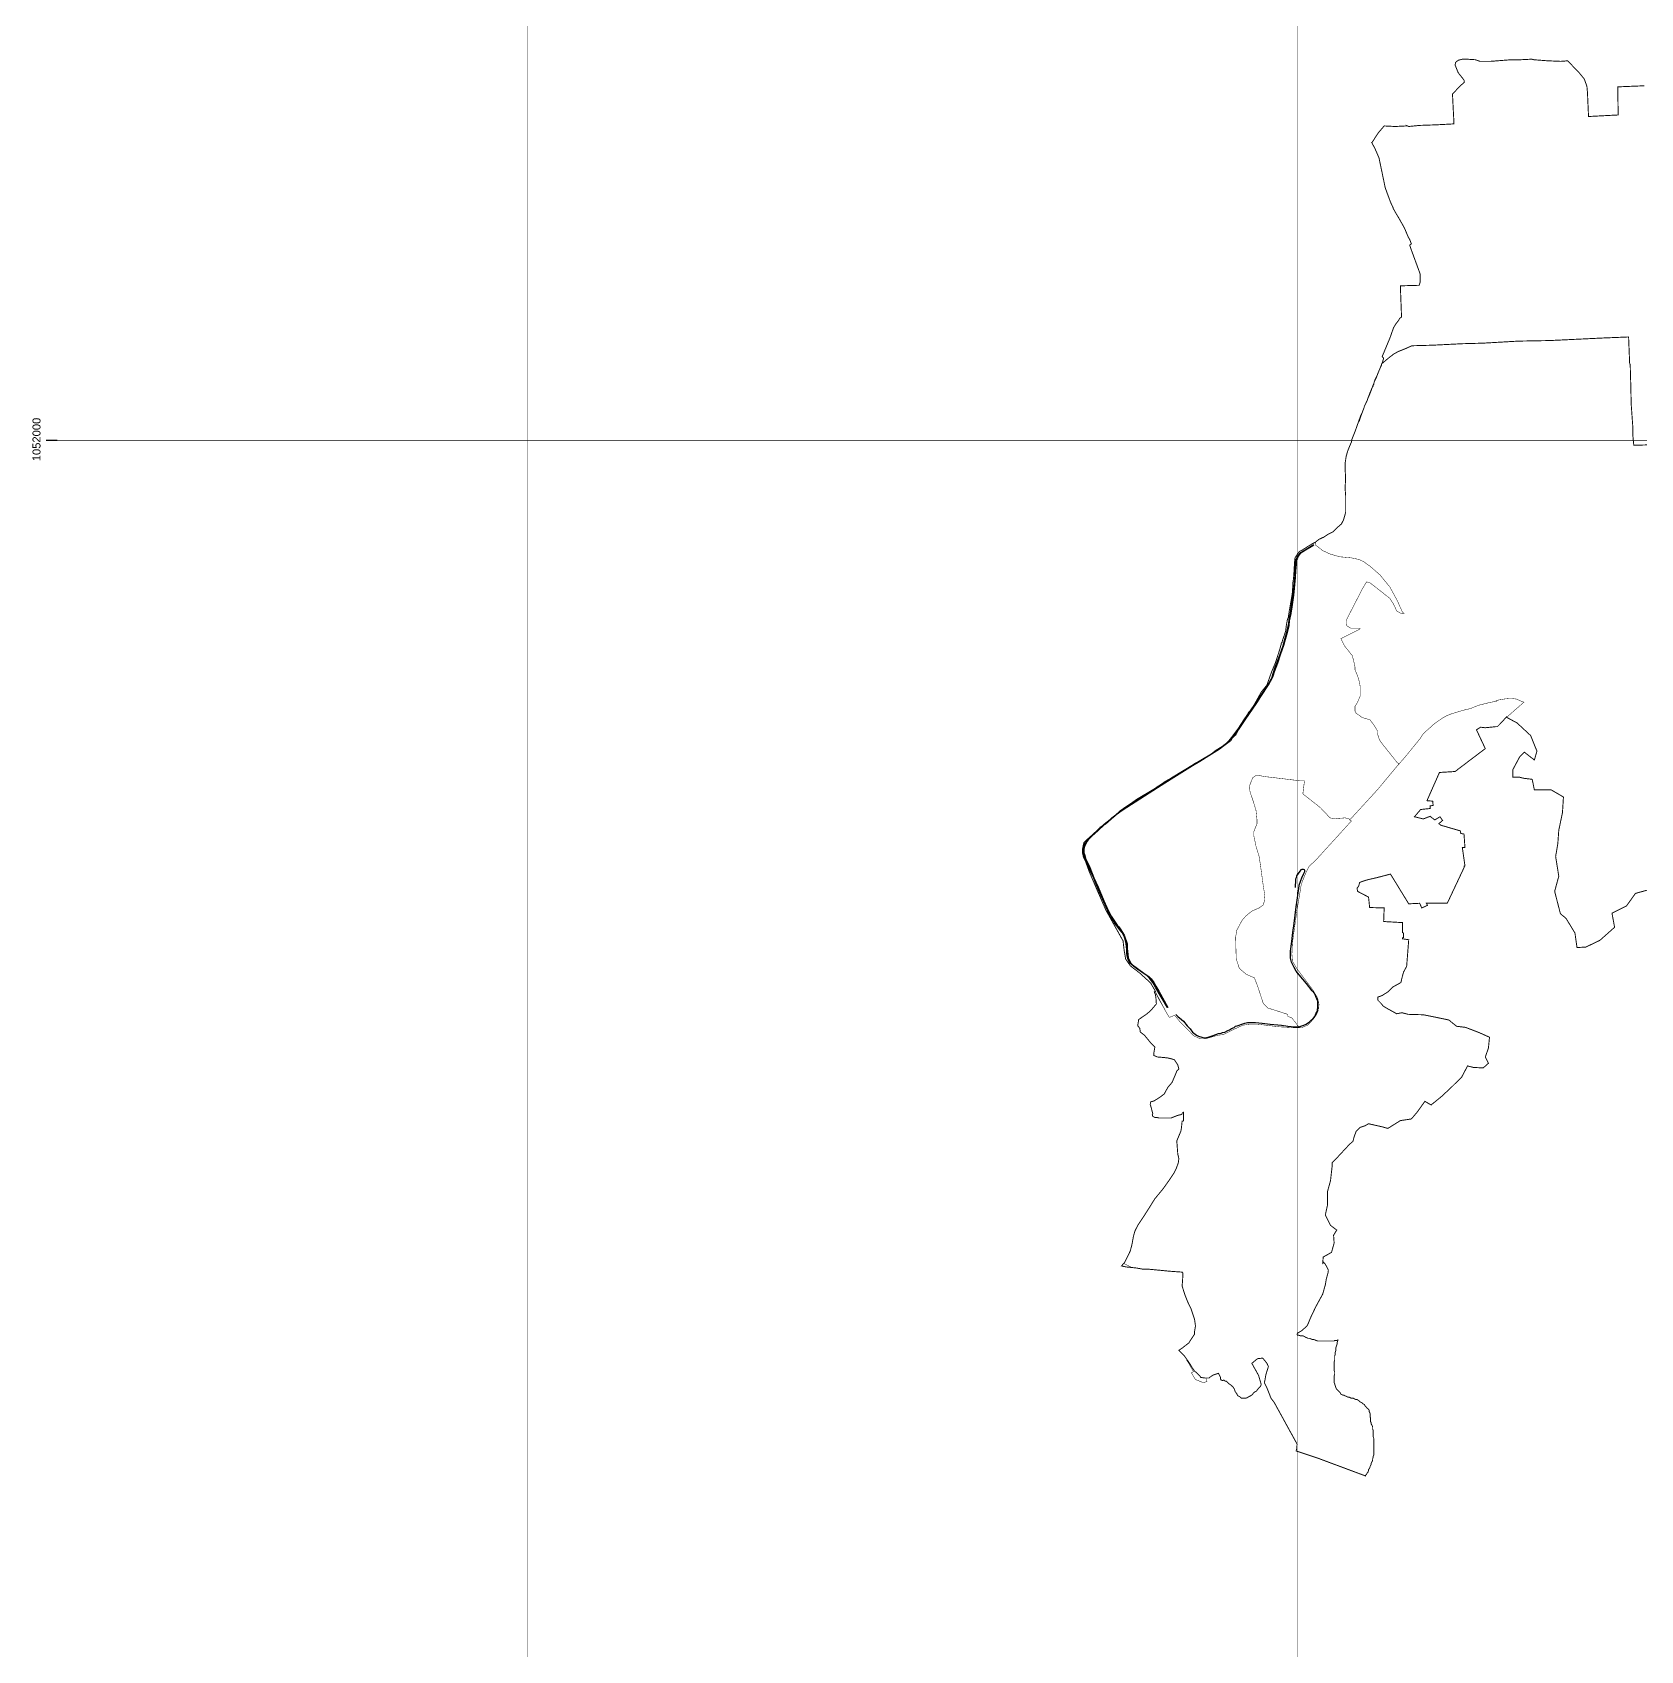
# Model space of a CAD drawing. Header units: millimetres. Extents: x -3588 to 75209, y -3737 to 38254.
# Drawn here: x -1185 to 2996, y 983 to 5192 of the extents above; entities that cross this region are included whole.
import ezdxf

# ---------------------------------------------------------------- set-up
doc = ezdxf.new("R2010")
doc.units = ezdxf.units.MM
for name, color, linetype in [('H', 250, 'Continuous'), ('P', 253, 'Continuous'), ('T', 7, 'Continuous')]:
    doc.layers.add(name, color=color, linetype=linetype)

msp = doc.modelspace()

# ---------------------------------------------------------------- hatches: boundary and pattern name
at = {"layer": 'H', "linetype": 'Continuous'}
msp.add_hatch(color=256, dxfattribs=at).paths.add_polyline_path([(1604.848, 3132.531), (1600.895, 3129.714), (1585.932, 3116.159), (1569.848, 3101.483), (1560.246, 3091.881), (1557.429, 3087.928), (1552.068, 3078.342), (1550.644, 3074.389), (1549.524, 3067.603), (1549.524, 3063.379), (1549.524, 3058.017), (1550.644, 3054.064), (1553.476, 3043.054), (1564.199, 3020.184), (1575.209, 2993.09), (1585.932, 2968.525), (1600.895, 2933.236), (1609.089, 2915.744), (1615.859, 2900.781), (1619.812, 2892.587), (1626.581, 2883.273), (1636.184, 2869.734), (1640.137, 2865.493), (1645.498, 2857.587), (1653.692, 2844.032), (1656.508, 2835.854), (1659.053, 2829.084), (1661.87, 2820.89), (1661.87, 2808.759), (1663.278, 2793.796), (1664.702, 2784.194), (1667.231, 2777.424), (1671.472, 2770.639), (1675.425, 2766.686), (1705.352, 2744.953), (1718.891, 2735.638), (1724.252, 2729.989), (1731.038, 2720.675), (1736.399, 2711.073), (1744.577, 2697.534), (1767.446, 2655.476), (1766.326, 2655.476), (1736.399, 2707.136), (1728.205, 2720.675), (1720.027, 2731.397), (1713.241, 2738.183), (1699.702, 2747.785), (1686.147, 2757.099), (1674.016, 2766.686), (1670.063, 2770.639), (1665.822, 2776.288), (1663.278, 2783.057), (1661.87, 2789.843), (1660.461, 2796.613), (1660.461, 2805.927), (1659.053, 2822.299), (1656.508, 2833.021), (1653.692, 2841.215), (1648.33, 2850.817), (1642.953, 2857.587), (1634.775, 2868.309), (1628.006, 2876.503), (1625.173, 2881.864), (1622.628, 2885.817), (1618.403, 2891.467), (1614.451, 2898.236), (1610.498, 2908.959), (1600.895, 2930.708), (1590.173, 2954.969), (1579.162, 2980.671), (1575.209, 2991.682), (1565.607, 3012.007), (1556.293, 3032.331), (1553.476, 3041.645), (1549.524, 3051.232), (1548.115, 3058.017), (1548.115, 3063.379), (1548.115, 3068.74), (1549.524, 3076.918), (1553.476, 3085.112), (1556.293, 3089.064), (1560.246, 3094.714), (1576.618, 3109.389), (1584.524, 3116.159), (1600.895, 3131.122), (1602.304, 3132.531), (1629.414, 3154.28), (1644.378, 3167.819), (1652.267, 3173.18), (1676.833, 3189.552), (1686.147, 3196.337), (1734.991, 3225.976), (1741.76, 3231.337), (1762.085, 3242.348), (1777.048, 3253.071), (1834.07, 3286.95), (1881.489, 3315.453), (1893.635, 3325.055), (1908.599, 3334.369), (1927.499, 3349.333), (1941.054, 3364.296), (1950.369, 3379.26), (1968.149, 3406.354), (1997.788, 3449.548), (2011.343, 3469.873), (2030.547, 3498.375), (2035.908, 3509.114), (2038.437, 3514.747), (2041.27, 3524.061), (2046.631, 3540.449), (2056.233, 3564.711), (2066.956, 3596.046), (2072.317, 3616.371), (2076.558, 3631.062), (2081.919, 3654.204), (2083.327, 3663.806), (2084.736, 3673.12), (2085.872, 3681.298), (2087.28, 3688.083), (2091.521, 3716.586), (2092.642, 3731.55), (2095.474, 3750.466), (2096.882, 3759.78), (2098.291, 3781.513), (2099.411, 3803.246), (2099.411, 3812.848), (2100.835, 3820.754), (2103.652, 3826.404), (2107.605, 3833.173), (2112.966, 3838.534), (2142.893, 3857.451), (2145.71, 3858.859), (2146.846, 3858.859), (2145.71, 3857.451), (2144.301, 3856.042), (2125.385, 3845.32), (2111.846, 3835.718), (2106.197, 3828.932), (2103.652, 3822.163), (2102.244, 3819.618), (2100.835, 3811.44), (2100.835, 3807.199), (2099.411, 3791.115), (2098.291, 3773.335), (2096.882, 3755.827), (2095.474, 3745.105), (2094.05, 3727.309), (2090.097, 3697.67), (2087.28, 3681.298), (2087.28, 3679.89), (2083.327, 3660.973), (2081.919, 3648.842), (2077.966, 3631.062), (2071.197, 3606.785), (2068.364, 3597.182), (2060.186, 3575.721), (2051.992, 3551.172), (2044.086, 3528.302), (2041.27, 3520.124), (2039.861, 3515.883), (2037.317, 3509.114), (2030.547, 3496.967), (2008.798, 3464.512), (1997.788, 3448.14), (1968.149, 3403.537), (1950.369, 3377.851), (1945.007, 3368.249), (1942.463, 3364.296), (1934.285, 3354.694), (1930.044, 3349.333), (1916.489, 3338.61), (1909.719, 3332.961), (1901.813, 3327.6), (1881.489, 3314.045), (1850.153, 3295.128), (1831.253, 3284.406), (1775.64, 3249.118), (1740.352, 3227.385), (1648.33, 3167.819), (1633.367, 3156.808), (1628.006, 3152.855), (1604.848, 3132.531), (1604.848, 3132.531)])

# ---------------------------------------------------------------- linework, layer by layer
at = {"layer": 'P'}
for points, const_width in [([(103.364, -520.269), (103.364, 8805.959)], 1.2), ([(2103.364, -520.269), (2103.364, 8805.959)], 1.2), ([(3005.845, 5052.656), (2936.965, 5049.839), (2938.102, 4976.718), (2909.871, 4975.31), (2862.436, 4972.765), (2861.028, 4972.765), (2858.211, 5036.284), (2856.803, 5051.248), (2850.017, 5070.164), (2837.886, 5085.128), (2806.839, 5117.583), (2789.043, 5116.175), (2755.179, 5117.583), (2736.263, 5118.991), (2718.755, 5120.4), (2713.394, 5121.824), (2684.891, 5120.4), (2660.325, 5120.4), (2606.121, 5116.175), (2579.026, 5116.175), (2575.073, 5117.583), (2566.88, 5120.4), (2544.026, 5121.824), (2533.016, 5121.824), (2522.293, 5118.991), (2515.508, 5113.63), (2514.099, 5106.861), (2522.293, 5086.536), (2537.241, 5067.619), (2538.377, 5061.97), (2526.23, 5051.248), (2507.33, 5030.923), (2511.283, 4953.577), (2490.958, 4952.441), (2463.848, 4951.032), (2422.078, 4949.624), (2393.559, 4946.791), (2386.79, 4949.624), (2386.79, 4948.216), (2358.271, 4946.791), (2329.769, 4948.216), (2314.805, 4930.708), (2298.721, 4906.142), (2297.297, 4905.022), (2305.491, 4890.058), (2316.213, 4865.493), (2321.575, 4839.807), (2332.585, 4787.026), (2346.14, 4750.33), (2352.91, 4735.654), (2352.91, 4734.23), (2362.224, 4717.858), (2366.465, 4711.089), (2382.549, 4682.57), (2392.151, 4659.717), (2396.104, 4652.931), (2400.345, 4641.921), (2396.104, 4637.984), (2400.345, 4625.837), (2423.198, 4563.455), (2423.198, 4541.721), (2420.67, 4533.816), (2371.826, 4532.407), (2374.643, 4457.878), (2374.643, 4451.108), (2370.418, 4448.276), (2366.465, 4441.506), (2361.104, 4434.737), (2354.318, 4423.998), (2344.732, 4396.904), (2324.407, 4348.061), (2328.36, 4344.108), (2324.407, 4330.569), (2322.983, 4329.16), (2322.983, 4327.736), (2319.046, 4318.15), (2317.622, 4314.197), (2316.213, 4311.364), (2310.852, 4297.825), (2306.611, 4289.919), (2304.083, 4283.133), (2302.658, 4277.5), (2301.25, 4274.956), (2298.721, 4268.186), (2295.889, 4259.992), (2293.072, 4253.223), (2290.527, 4246.437), (2287.711, 4241.076), (2285.166, 4232.898), (2283.758, 4231.49), (2282.334, 4227.537), (2278.397, 4219.343), (2276.972, 4213.981), (2271.611, 4200.426), (2268.794, 4195.065), (2263.433, 4180.102), (2253.831, 4153.007), (2245.637, 4132.683), (2244.517, 4125.913), (2240.276, 4116.311), (2234.915, 4102.756), (2230.962, 4089.217), (2228.145, 4070.3), (2228.145, 4055.337), (2229.553, 4033.604), (2228.145, 4005.373), (2229.553, 3987.593), (2229.553, 3959.074), (2229.553, 3942.991), (2224.192, 3924.074), (2218.543, 3913.064), (2207.82, 3903.749), (2197.098, 3892.739), (2183.543, 3885.969), (2171.124, 3877.775), (2169.987, 3877.775), (2158.977, 3872.414), (2150.799, 3865.645), (2142.893, 3861.692), (2129.338, 3853.498), (2116.919, 3845.32), (2109.013, 3841.367), (2103.364, 3833.173), (2098.003, 3824.995), (2096.594, 3812.848), (2095.474, 3791.115), (2094.05, 3770.791), (2092.642, 3762.597), (2091.233, 3735.502), (2088.689, 3719.419), (2083.039, 3686.947), (2080.511, 3670.575), (2077.678, 3662.397), (2075.149, 3647.434), (2073.725, 3635.287), (2070.908, 3625.973), (2065.547, 3611.01), (2064.139, 3604.24), (2062.715, 3604.24), (2061.594, 3598.879), (2057.353, 3583.915), (2051.992, 3567.543), (2046.631, 3551.444), (2037.029, 3528.302), (2030.259, 3509.386), (2024.898, 3494.423), (2009.934, 3475.522), (1991.018, 3441.642), (1978.887, 3422.726), (1977.463, 3423.862), (1970.693, 3411.715), (1959.971, 3395.632), (1947.552, 3377.851), (1935.405, 3361.752), (1924.683, 3348.197), (1905.766, 3330.416), (1881.216, 3315.453), (1859.467, 3301.914), (1836.614, 3289.767), (1827.012, 3282.997), (1775.64, 3251.95), (1760.676, 3243.756), (1738.943, 3228.793), (1722.844, 3218.07), (1679.378, 3189.552), (1664.414, 3179.966), (1652.267, 3172.06), (1637.32, 3161.049), (1621.22, 3148.902), (1606.257, 3133.955), (1580.571, 3113.63)], 2.417), ([(1545.283, 3066.195), (1546.707, 3074.389), (1549.235, 3085.112), (1556.021, 3091.881), (1565.607, 3098.667), (1580.571, 3113.63), (1591.293, 3124.625), (1606.257, 3133.955), (1621.22, 3148.902), (1637.32, 3161.049), (1652.267, 3172.06), (1664.414, 3179.966), (1679.378, 3189.552), (1722.844, 3218.07), (1738.943, 3228.793), (1760.676, 3243.756), (1775.64, 3251.95), (1827.012, 3282.997), (1836.614, 3289.767), (1859.467, 3301.914), (1881.216, 3315.453), (1905.766, 3330.416), (1924.683, 3348.197), (1935.405, 3361.752), (1947.552, 3377.851), (1959.971, 3395.632), (1970.693, 3411.715), (1977.463, 3423.862), (1978.887, 3422.726), (1991.018, 3441.642), (2009.934, 3475.522), (2024.898, 3494.423), (2030.259, 3509.386), (2037.029, 3528.302), (2046.631, 3551.444), (2051.992, 3567.543), (2057.353, 3583.915), (2061.594, 3598.879), (2062.715, 3604.24), (2064.139, 3604.24), (2065.547, 3611.01), (2070.908, 3625.973), (2073.725, 3635.287), (2075.149, 3647.434), (2077.678, 3662.397), (2080.511, 3670.575), (2083.039, 3686.947), (2088.689, 3719.419), (2091.233, 3735.502), (2092.642, 3762.597), (2094.05, 3770.791), (2095.474, 3791.115), (2096.594, 3812.848), (2098.003, 3824.995), (2103.364, 3833.173), (2109.013, 3841.367), (2116.919, 3845.32), (2129.338, 3853.498), (2142.893, 3861.692), (2150.799, 3865.645), (2158.977, 3872.414), (2169.987, 3877.775), (2171.124, 3877.775), (2183.543, 3885.969), (2197.098, 3892.739), (2207.82, 3903.749), (2218.543, 3913.064), (2224.192, 3924.074), (2229.553, 3942.991), (2229.553, 3959.074), (2229.553, 3987.593), (2228.145, 4005.373), (2229.553, 4033.604), (2228.145, 4055.337), (2228.145, 4070.3), (2230.962, 4089.217), (2234.915, 4102.756), (2240.276, 4116.311), (2244.517, 4125.913), (2245.637, 4132.683), (2253.831, 4153.007), (2263.433, 4180.102), (2264.841, 4180.102), (2267.386, 4188.295), (2271.611, 4200.426), (2276.972, 4213.981), (2278.397, 4219.343), (2282.334, 4227.537), (2285.166, 4232.898), (2287.711, 4241.076), (2293.072, 4254.631), (2298.721, 4268.186), (2301.25, 4272.139), (2301.25, 4274.956), (2302.658, 4276.364), (2302.658, 4277.5), (2304.083, 4283.133), (2309.444, 4293.872), (2310.852, 4297.825), (2313.397, 4304.594), (2316.213, 4311.364), (2317.622, 4314.197), (2319.046, 4318.15), (2322.983, 4326.328), (2322.983, 4327.736), (2322.983, 4329.16), (2324.407, 4330.569), (2340.491, 4344.108), (2354.318, 4354.846), (2366.465, 4361.616), (2386.79, 4369.81), (2401.753, 4376.579), (2454.533, 4377.988), (2534.424, 4381.94), (2587.204, 4383.349), (2679.514, 4388.71), (2682.058, 4388.71), (2760.813, 4390.134), (2901.677, 4396.904), (2965.196, 4399.448), (2968.013, 4329.16), (2969.437, 4329.16), (2969.437, 4326.328), (2970.845, 4274.956), (2971.966, 4224.704), (2976.206, 4165.138), (2976.206, 4143.405), (2978.751, 4117.719), (3025.034, 4119.127)], 2.417), ([(-1120.072, 4129.866), (14080.559, 4129.866)], 1.2), ([(2265.962, 3414.548), (2271.611, 3410.307), (2293.072, 3403.537), (2301.25, 3392.799), (2306.611, 3384.621), (2312.26, 3375.307), (2312.26, 3369.658), (2314.805, 3358.935), (2319.046, 3349.333), (2326.936, 3338.61), (2363.632, 3292.6), (2367.873, 3289.767), (2366.465, 3287.222), (2312.26, 3222.023), (2240.276, 3143.541), (2238.867, 3146.086), (2228.145, 3148.902), (2210.637, 3147.494), (2202.459, 3146.086), (2188.904, 3148.902), (2172.532, 3166.41), (2163.218, 3176.013), (2118.327, 3211.301), (2122.568, 3245.165), (2111.558, 3245.165), (2055.945, 3251.95), (2022.065, 3255.903), (1997.788, 3260.128), (1988.201, 3253.359), (1981.416, 3236.987), (1978.887, 3227.385), (1981.416, 3215.254), (1989.61, 3190.976), (1996.379, 3169.227), (1999.212, 3143.541), (1999.212, 3133.955), (1991.018, 3113.63), (1991.018, 3101.483), (1993.851, 3087.928), (1996.379, 3075.797), (2004.573, 3048.703), (2008.526, 3023.001), (2015.296, 2972.765), (2019.537, 2947.08), (2018.112, 2932.116), (2015.296, 2922.514), (2004.573, 2914.608), (1985.657, 2906.43), (1970.693, 2894.283), (1959.971, 2881.864), (1946.416, 2856.178), (1943.599, 2838.67), (1945.007, 2783.057), (1953.201, 2757.372), (1970.693, 2742.408), (1992.426, 2732.822), (2001.74, 2708.544), (2015.296, 2666.486), (2020.945, 2661.109), (2027.714, 2654.34), (2079.086, 2637.968), (2079.086, 2632.607), (2089.825, 2628.654), (2107.605, 2605.512), (2109.013, 2602.968), (2100.835, 2602.968), (2057.353, 2605.512), (2000.62, 2612.282), (1978.887, 2612.282), (1962.515, 2609.737), (1938.238, 2598.727), (1911.127, 2585.188), (1897.588, 2583.763), (1865.117, 2574.449), (1851.578, 2574.449), (1833.781, 2582.643), (1818.818, 2598.727), (1798.493, 2619.051), (1784.954, 2635.423), (1771.399, 2630.062), (1764.629, 2640.784), (1722.844, 2719.267), (1694.341, 2745.241), (1669.775, 2764.157), (1657.645, 2781.649), (1653.692, 2804.807), (1650.859, 2829.084), (1606.257, 2908.959), (1588.477, 2949.608), (1562.791, 3009.462), (1553.476, 3035.148), (1547.827, 3047.279), (1545.283, 3058.017), (1546.707, 3074.389), (1549.235, 3085.112), (1556.021, 3091.881), (1565.607, 3098.667), (1580.571, 3113.63), (1591.293, 3124.625), (1606.257, 3133.955), (1621.22, 3148.902), (1637.32, 3161.049), (1652.267, 3172.06), (1664.414, 3179.966), (1679.378, 3189.552), (1722.844, 3218.07), (1738.943, 3228.793), (1760.676, 3243.756), (1775.64, 3251.95), (1827.012, 3282.997), (1836.614, 3289.767), (1859.467, 3301.914), (1881.216, 3315.453), (1905.766, 3330.416), (1924.683, 3348.197), (1935.405, 3361.752), (1947.552, 3377.851), (1959.971, 3395.632), (1970.693, 3411.715), (1977.463, 3423.862), (1978.887, 3422.726), (1991.018, 3441.642), (2009.934, 3475.522), (2024.898, 3494.423), (2030.259, 3509.386), (2037.029, 3528.302), (2046.631, 3551.444), (2051.992, 3567.543), (2057.353, 3583.915), (2061.594, 3598.879), (2062.715, 3604.24), (2064.139, 3604.24), (2065.547, 3611.01), (2070.908, 3625.973), (2073.725, 3635.287), (2075.149, 3647.434), (2077.678, 3662.397), (2080.511, 3670.575), (2083.039, 3686.947), (2088.689, 3719.419), (2091.233, 3735.502), (2092.642, 3762.597), (2094.05, 3770.791), (2095.474, 3791.115), (2096.594, 3812.848), (2098.003, 3824.995), (2103.364, 3833.173), (2109.013, 3841.367), (2116.919, 3845.32), (2129.338, 3853.498), (2142.893, 3861.692), (2150.799, 3865.645), (2152.207, 3864.22), (2150.799, 3858.859), (2169.987, 3843.896), (2190.312, 3834.581), (2214.59, 3827.812), (2244.517, 3824.995), (2263.433, 3821.042), (2275.564, 3815.665), (2294.48, 3802.126), (2319.046, 3780.393), (2344.732, 3749.058), (2363.632, 3714.041), (2377.188, 3684.131), (2381.429, 3680.178), (2371.826, 3681.298), (2362.224, 3686.947), (2354.318, 3704.455), (2344.732, 3719.419), (2319.046, 3739.743), (2293.072, 3760.068), (2283.758, 3762.597), (2272.747, 3743.696), (2230.962, 3662.397), (2230.962, 3653.067), (2233.506, 3647.434), (2243.108, 3642.073), (2259.192, 3642.073), (2267.386, 3642.073), (2265.962, 3639.528), (2217.422, 3614.962), (2226.737, 3596.046), (2247.061, 3570.36), (2249.878, 3559.35), (2253.831, 3541.858), (2253.831, 3533.664), (2260.6, 3518.7), (2264.841, 3504.025), (2267.386, 3490.47), (2267.386, 3474.098), (2267.386, 3465.92), (2263.433, 3456.606), (2259.192, 3447.004), (2253.831, 3438.826), (2253.831, 3433.448), (2253.831, 3426.679), (2256.648, 3421.318), (2265.962, 3414.548)], 1.2), ([(1652.267, 1990.394), (1655.1, 1993.226), (1661.87, 2006.765), (1669.775, 2022.865), (1674.016, 2039.237), (1677.969, 2060.97), (1682.194, 2075.645), (1690.1, 2090.609), (1703.655, 2110.934), (1713.241, 2125.897), (1720.027, 2136.62), (1733.566, 2158.369), (1753.891, 2182.918), (1770.279, 2205.788), (1783.818, 2226.112), (1789.179, 2237.123), (1794.54, 2251.798), (1795.965, 2262.809), (1793.132, 2274.94), (1790.603, 2308.819), (1801.326, 2334.505), (1802.734, 2342.699), (1804.143, 2357.663), (1804.143, 2360.191), (1806.687, 2360.191), (1808.095, 2361.616), (1808.095, 2364.432), (1808.095, 2383.349), (1805.279, 2381.94), (1804.143, 2377.988), (1789.179, 2373.747), (1775.64, 2368.385), (1772.807, 2368.385), (1768.854, 2368.385), (1762.085, 2368.385), (1756.724, 2368.385), (1753.891, 2368.385), (1749.954, 2368.385), (1744.305, 2368.385), (1738.943, 2369.794), (1733.566, 2369.794), (1730.75, 2371.202), (1728.205, 2372.61), (1726.797, 2376.563), (1728.205, 2379.396), (1726.797, 2384.757), (1725.388, 2390.118), (1722.844, 2399.721), (1721.435, 2403.673), (1722.844, 2410.443), (1728.205, 2411.851), (1732.158, 2413.26), (1747.121, 2422.59), (1757.844, 2430.768), (1767.446, 2448.276), (1778.169, 2460.695), (1786.362, 2479.611), (1790.603, 2490.334), (1795.965, 2495.695), (1793.132, 2506.705), (1787.771, 2514.883), (1783.818, 2520.261), (1768.854, 2524.213), (1757.844, 2525.622), (1740.352, 2527.03), (1730.75, 2530.983), (1730.75, 2536.344), (1733.566, 2552.716), (1723.98, 2562.318), (1706.472, 2583.763), (1695.749, 2591.957), (1694.341, 2601.559), (1688.98, 2608.329), (1691.508, 2624.413), (1713.241, 2639.376), (1723.98, 2648.978), (1737.519, 2665.062), (1736.399, 2680.026), (1734.991, 2689.628), (1733.566, 2691.036), (1734.991, 2692.172), (1736.399, 2692.172), (1743.168, 2678.617), (1751.074, 2665.062), (1764.629, 2640.784), (1771.399, 2630.062), (1784.954, 2635.423), (1798.493, 2619.051), (1818.818, 2598.727), (1833.781, 2582.643), (1851.578, 2574.449), (1865.117, 2574.449), (1897.588, 2583.763), (1911.127, 2585.188), (1938.238, 2598.727), (1962.515, 2609.737), (1978.887, 2612.282), (2000.62, 2612.282), (2057.353, 2605.512), (2100.835, 2602.968), (2109.013, 2602.968), (2116.919, 2604.088), (2130.474, 2609.737), (2138.652, 2617.643), (2148.254, 2628.654), (2153.616, 2636.832), (2158.977, 2648.978), (2160.385, 2663.942), (2156.448, 2681.434), (2144.013, 2701.759), (2122.568, 2730.277), (2102.244, 2757.372), (2091.233, 2776.288), (2089.825, 2795.204), (2091.233, 2823.707), (2095.474, 2854.77), (2103.364, 2910.383), (2109.013, 2944.247), (2114.375, 2976.718), (2125.113, 3003.813), (2134.699, 3023.001), (2152.207, 3039.101), (2175.349, 3064.787), (2206.412, 3098.667), (2232.098, 3127.169), (2244.517, 3140.724), (2240.276, 3143.541), (2312.26, 3222.023), (2366.465, 3287.222), (2367.873, 3289.767), (2367.873, 3288.359), (2385.381, 3308.683), (2422.078, 3353.574), (2429.984, 3365.705), (2440.994, 3376.427), (2450.308, 3384.621), (2457.078, 3391.391), (2480.219, 3407.762), (2492.366, 3414.548), (2505.905, 3419.909), (2519.461, 3423.862), (2538.377, 3429.495), (2549.387, 3432.04), (2554.749, 3433.448), (2575.073, 3441.642), (2602.168, 3448.412), (2622.492, 3452.365), (2621.084, 3453.773), (2626.445, 3455.197), (2640, 3457.726), (2653.556, 3459.15), (2663.142, 3459.15), (2673.88, 3457.726), (2682.058, 3453.773), (2693.069, 3449.82), (2648.178, 3410.307), (2648.178, 3411.715), (2630.686, 3392.799), (2623.917, 3386.029), (2619.676, 3386.029), (2592.581, 3383.213), (2580.435, 3384.621), (2569.712, 3377.851), (2592.581, 3329.008), (2514.099, 3269.442), (2473.45, 3266.898), (2440.994, 3193.505), (2455.942, 3192.384), (2457.078, 3181.374), (2449.172, 3179.966), (2449.172, 3173.18), (2424.607, 3170.651), (2408.523, 3151.735), (2431.392, 3146.086), (2449.172, 3152.855), (2461.319, 3143.541), (2474.858, 3151.735), (2481.644, 3142.133), (2472.042, 3133.955), (2476.267, 3130.002), (2527.654, 3115.039), (2529.063, 3108.253), (2537.241, 3106.845), (2539.785, 3071.556), (2533.016, 3071.556), (2539.785, 3024.137), (2537.241, 3023.001), (2538.377, 3021.593), (2493.775, 2926.755), (2458.486, 2926.755), (2439.57, 2926.755), (2442.403, 2921.378), (2427.439, 2914.608), (2422.078, 2926.755), (2393.559, 2925.33), (2346.14, 3002.676), (2309.444, 2993.09), (2291.936, 2989.137), (2280.925, 2986.305), (2265.962, 2980.943), (2263.433, 2971.357), (2259.192, 2965.98), (2260.6, 2957.802), (2289.119, 2942.839), (2291.936, 2915.744), (2329.769, 2914.608), (2328.36, 2879.32), (2377.188, 2876.503), (2377.188, 2850.817), (2380.02, 2849.409), (2380.02, 2837.262), (2377.188, 2837.262), (2377.188, 2834.445), (2393.559, 2831.901), (2388.198, 2762.733), (2380.02, 2747.785), (2375.779, 2731.686), (2373.235, 2720.675), (2361.104, 2713.905), (2351.502, 2708.544), (2339.371, 2696.397), (2324.407, 2686.811), (2313.397, 2682.858), (2313.397, 2674.664), (2321.575, 2666.486), (2326.936, 2659.701), (2337.946, 2652.931), (2352.91, 2644.737), (2362.224, 2639.376), (2375.779, 2642.209), (2392.151, 2637.968), (2431.392, 2636.832), (2465.256, 2630.062), (2497.727, 2623.292), (2518.052, 2606.921), (2541.194, 2604.088), (2576.482, 2590.549), (2603.592, 2578.402), (2600.759, 2549.899), (2592.581, 2527.03), (2600.759, 2510.658), (2587.204, 2498.511), (2561.518, 2499.936), (2546.555, 2503.889), (2531.607, 2475.37), (2507.33, 2451.092), (2480.219, 2425.407), (2451.717, 2402.265), (2435.617, 2411.851), (2415.292, 2383.349), (2400.345, 2365.841), (2371.826, 2361.616), (2339.371, 2341.291), (2324.407, 2345.516), (2289.119, 2353.422), (2279.517, 2348.061), (2275.564, 2346.652), (2267.386, 2344.108), (2256.648, 2333.097), (2251.286, 2318.422), (2248.47, 2307.411), (2240.276, 2300.642), (2206.412, 2264.217), (2194.265, 2251.798), (2194.265, 2241.076), (2190.312, 2205.788), (2182.134, 2176.149), (2182.134, 2140.86), (2176.773, 2116.295), (2190.312, 2089.201), (2206.412, 2077.07), (2198.218, 2063.515), (2199.626, 2043.19), (2192.857, 2018.912), (2171.124, 2006.765), (2169.987, 1990.394), (2172.532, 1993.226), (2176.773, 1987.865), (2180.71, 1981.079), (2184.663, 1972.902), (2183.543, 1964.708), (2179.302, 1949.744), (2177.893, 1941.566), (2176.773, 1934.797), (2169.987, 1910.519), (2160.385, 1893.011), (2152.207, 1878.048), (2138.652, 1849.545), (2131.883, 1833.173), (2129.338, 1827.796), (2115.799, 1815.665), (2104.788, 1808.895), (2103.364, 1806.063), (2103.364, 1804.943), (2104.788, 1803.518), (2107.605, 1803.518), (2111.558, 1802.11), (2114.375, 1802.11), (2118.327, 1802.11), (2121.16, 1800.702), (2122.568, 1800.702), (2125.113, 1798.157), (2129.338, 1796.749), (2131.883, 1795.34), (2136.124, 1795.34), (2138.652, 1793.932), (2142.893, 1792.524), (2145.438, 1792.524), (2149.663, 1791.387), (2152.207, 1789.979), (2156.448, 1788.571), (2158.977, 1788.571), (2161.81, 1788.571), (2164.338, 1788.571), (2168.579, 1788.571), (2172.532, 1788.571), (2175.349, 1788.571), (2179.302, 1788.571), (2180.71, 1788.571), (2183.543, 1788.571), (2187.496, 1788.571), (2190.312, 1788.571), (2194.265, 1788.571), (2197.098, 1788.571), (2199.626, 1788.571), (2201.035, 1789.979), (2203.867, 1789.979), (2206.412, 1789.979), (2209.229, 1791.387), (2209.229, 1789.979), (2207.82, 1785.738), (2207.82, 1781.785), (2206.412, 1777.832), (2204.988, 1773.607), (2203.867, 1769.654), (2203.867, 1766.822), (2203.867, 1762.869), (2202.459, 1758.644), (2202.459, 1753.283), (2201.035, 1749.33), (2201.035, 1746.497), (2201.035, 1743.968), (2201.035, 1738.319), (2199.626, 1734.366), (2199.626, 1731.55), (2199.626, 1729.005), (2199.626, 1722.219), (2199.626, 1719.403), (2199.626, 1715.45), (2199.626, 1714.041), (2199.626, 1711.225), (2201.035, 1708.68), (2201.035, 1704.439), (2201.035, 1701.895), (2199.626, 1697.67), (2199.626, 1695.125), (2199.626, 1692.308), (2199.626, 1689.764), (2199.626, 1685.523), (2199.626, 1684.115), (2199.626, 1680.162), (2201.035, 1677.345), (2202.459, 1671.984), (2203.867, 1668.031), (2204.988, 1665.198), (2207.82, 1661.245), (2214.59, 1654.476), (2215.998, 1653.067), (2217.422, 1650.251), (2219.951, 1649.114), (2222.784, 1647.706), (2225.312, 1647.706), (2226.737, 1646.298), (2230.962, 1644.873), (2233.506, 1643.465), (2236.323, 1642.345), (2238.867, 1642.345), (2241.684, 1640.921), (2244.517, 1639.512), (2247.061, 1639.512), (2249.878, 1639.512), (2252.423, 1638.104), (2255.239, 1636.696), (2258.072, 1636.696), (2260.6, 1635.559), (2264.841, 1632.743), (2267.386, 1629.926), (2270.203, 1628.79), (2272.747, 1627.381), (2274.156, 1625.973), (2275.564, 1624.549), (2278.397, 1623.14), (2279.517, 1620.596), (2282.334, 1617.779), (2283.758, 1615.235), (2289.119, 1611.01), (2290.527, 1608.465), (2290.527, 1605.648), (2291.936, 1602.816), (2293.072, 1600.271), (2293.072, 1596.046), (2293.072, 1593.502), (2293.072, 1590.685), (2294.48, 1588.14), (2294.48, 1585.324), (2294.48, 1582.491), (2294.48, 1581.371), (2294.48, 1578.538), (2295.889, 1575.721), (2295.889, 1573.177), (2297.297, 1570.36), (2298.721, 1567.816), (2299.842, 1564.999), (2299.842, 1562.166), (2299.842, 1559.622), (2301.25, 1555.397), (2301.25, 1551.444), (2301.25, 1547.491), (2301.25, 1543.25), (2301.25, 1539.297), (2302.658, 1535.072), (2302.658, 1532.527), (2302.658, 1529.711), (2302.658, 1527.166), (2302.658, 1524.349), (2302.658, 1520.397), (2302.658, 1516.156), (2302.658, 1513.611), (2302.658, 1510.794), (2302.658, 1509.386), (2302.658, 1506.841), (2302.658, 1504.025), (2302.658, 1501.192), (2302.658, 1498.647), (2302.658, 1493.286), (2302.658, 1491.878), (2301.25, 1489.061), (2301.25, 1486.517), (2299.842, 1482.276), (2299.842, 1479.747), (2298.721, 1475.506), (2297.297, 1472.962), (2295.889, 1470.145), (2295.889, 1467.328), (2294.48, 1464.784), (2293.072, 1461.951), (2291.936, 1457.998), (2289.119, 1453.773), (2289.119, 1452.637), (2287.711, 1447.004), (2285.166, 1444.459), (2283.758, 1441.626), (2280.925, 1439.098), (2280.925, 1437.673), (2157.569, 1483.7), (2100.835, 1502.6), (2102.244, 1507.978), (2103.364, 1520.397), (2043.814, 1628.79), (2035.62, 1639.512), (2034.5, 1642.345), (2024.898, 1666.622), (2018.112, 1680.162), (2019.537, 1685.523), (2022.065, 1700.486), (2028.851, 1722.219), (2024.898, 1730.413), (2014.175, 1743.968), (2000.62, 1742.544), (1985.657, 1730.413), (2003.165, 1699.078), (2009.934, 1676.209), (2008.526, 1670.575), (2005.981, 1668.031), (2001.74, 1663.79), (1997.788, 1658.429), (1991.018, 1654.476), (1985.657, 1647.706), (1977.463, 1643.465), (1973.526, 1640.921), (1969.285, 1639.512), (1965.332, 1639.512), (1958.562, 1639.512), (1954.321, 1643.465), (1948.96, 1646.298), (1946.416, 1651.659), (1942.191, 1657.02), (1940.766, 1662.67), (1938.238, 1666.622), (1935.405, 1670.575), (1932.876, 1671.984), (1930.044, 1674.8), (1926.091, 1677.345), (1921.866, 1681.57), (1919.321, 1684.115), (1916.489, 1684.115), (1912.552, 1686.947), (1909.719, 1685.523), (1906.902, 1686.947), (1905.766, 1686.947), (1904.358, 1689.764), (1904.358, 1693.717), (1898.997, 1704.439), (1886.578, 1700.486), (1879.792, 1696.533), (1874.431, 1692.308), (1869.07, 1692.308), (1866.253, 1692.308), (1869.07, 1682.994), (1859.467, 1680.162), (1839.143, 1688.356), (1828.42, 1705.848), (1833.781, 1708.68), (1821.651, 1730.413), (1816.289, 1738.319), (1817.698, 1738.319), (1816.289, 1741.136), (1809.504, 1750.738), (1804.143, 1756.099), (1795.965, 1764.293), (1804.143, 1769.654), (1810.928, 1775.016), (1821.651, 1783.194), (1831.253, 1798.157), (1836.614, 1806.063), (1836.614, 1811.712), (1839.143, 1827.796), (1836.614, 1845.592), (1831.253, 1861.676), (1827.012, 1873.823), (1820.242, 1887.362), (1816.289, 1896.964), (1812.048, 1907.686), (1804.143, 1932.252), (1805.279, 1940.43), (1806.687, 1964.708), (1805.279, 1967.54), (1770.279, 1970.069), (1741.76, 1972.902), (1714.666, 1975.446), (1701.111, 1975.446), (1686.147, 1978.263), (1671.184, 1979.671), (1671.184, 1981.079), (1652.267, 1990.394)], 1.2), ([(3012.615, 2960.619), (2982.976, 2952.441), (2959.835, 2919.969), (2922.002, 2901.053), (2928.787, 2864.356), (2890.667, 2830.492), (2854.258, 2812.984), (2831.101, 2811.576), (2825.74, 2849.409), (2802.598, 2887.514), (2787.923, 2899.645), (2772.959, 2957.802), (2783.682, 2997.043), (2775.504, 3048.703), (2781.137, 3081.159), (2783.682, 3116.447), (2793.284, 3162.458), (2795.829, 3203.107), (2763.357, 3222.023), (2720.163, 3222.023), (2714.53, 3249.118), (2691.66, 3251.95), (2682.058, 3254.479), (2664.566, 3254.479), (2664.566, 3274.804), (2682.058, 3307.547), (2694.205, 3319.694), (2720.163, 3299.369), (2726.949, 3322.239), (2710.577, 3362.888), (2675.289, 3395.632), (2648.178, 3410.307), (2648.178, 3411.715), (2630.686, 3392.799), (2623.917, 3386.029), (2619.676, 3386.029), (2592.581, 3383.213), (2580.435, 3384.621), (2569.712, 3377.851), (2592.581, 3329.008), (2514.099, 3269.442), (2473.45, 3266.898), (2440.994, 3193.505), (2455.942, 3192.384), (2457.078, 3181.374), (2449.172, 3179.966), (2449.172, 3173.18), (2424.607, 3170.651), (2408.523, 3151.735), (2431.392, 3146.086), (2449.172, 3152.855), (2461.319, 3143.541), (2474.858, 3151.735), (2481.644, 3142.133), (2472.042, 3133.955), (2476.267, 3130.002), (2527.654, 3115.039), (2529.063, 3108.253), (2537.241, 3106.845), (2539.785, 3071.556), (2533.016, 3071.556), (2539.785, 3024.137), (2537.241, 3023.001), (2538.377, 3021.593), (2493.775, 2926.755), (2458.486, 2926.755), (2439.57, 2926.755), (2442.403, 2921.378), (2427.439, 2914.608), (2422.078, 2926.755), (2393.559, 2925.33), (2346.14, 3002.676), (2309.444, 2993.09), (2291.936, 2989.137), (2280.925, 2986.305), (2265.962, 2980.943), (2263.433, 2971.357), (2259.192, 2965.98), (2260.6, 2957.802), (2289.119, 2942.839), (2291.936, 2915.744), (2329.769, 2914.608), (2328.36, 2879.32), (2377.188, 2876.503), (2377.188, 2850.817), (2380.02, 2849.409), (2380.02, 2837.262), (2377.188, 2837.262), (2377.188, 2834.445), (2393.559, 2831.901), (2388.198, 2762.733), (2380.02, 2747.785), (2375.779, 2731.686), (2373.235, 2720.675), (2361.104, 2713.905), (2351.502, 2708.544), (2339.371, 2696.397), (2324.407, 2686.811), (2313.397, 2682.858), (2313.397, 2674.664), (2321.575, 2666.486), (2326.936, 2659.701), (2337.946, 2652.931), (2352.91, 2644.737), (2362.224, 2639.376), (2375.779, 2642.209), (2392.151, 2637.968), (2431.392, 2636.832), (2465.256, 2630.062), (2497.727, 2623.292), (2518.052, 2606.921), (2541.194, 2604.088), (2576.482, 2590.549), (2603.592, 2578.402), (2600.759, 2549.899), (2592.581, 2527.03), (2600.759, 2510.658), (2587.204, 2498.511), (2561.518, 2499.936), (2546.555, 2503.889), (2531.607, 2475.37), (2507.33, 2451.092), (2480.219, 2425.407), (2451.717, 2402.265), (2435.617, 2411.851), (2415.292, 2383.349), (2400.345, 2365.841), (2371.826, 2361.616), (2339.371, 2341.291), (2324.407, 2345.516), (2289.119, 2353.422), (2279.517, 2348.061), (2275.564, 2346.652), (2267.386, 2344.108), (2256.648, 2333.097), (2251.286, 2318.422), (2248.47, 2307.411), (2240.276, 2300.642), (2206.412, 2264.217), (2194.265, 2251.798), (2194.265, 2241.076), (2190.312, 2205.788), (2182.134, 2176.149), (2182.134, 2140.86), (2176.773, 2116.295), (2190.312, 2089.201), (2206.412, 2077.07), (2198.218, 2063.515), (2199.626, 2043.19), (2192.857, 2018.912), (2171.124, 2006.765), (2169.987, 1990.394), (2172.532, 1993.226), (2176.773, 1987.865), (2180.71, 1981.079), (2184.663, 1972.902), (2183.543, 1964.708), (2179.302, 1949.744), (2177.893, 1941.566), (2176.773, 1934.797), (2169.987, 1910.519), (2160.385, 1893.011), (2152.207, 1878.048), (2138.652, 1849.545), (2131.883, 1833.173), (2129.338, 1827.796), (2115.799, 1815.665), (2104.788, 1808.895), (2103.364, 1806.063), (2103.364, 1804.943), (2104.788, 1803.518), (2107.605, 1803.518), (2111.558, 1802.11), (2114.375, 1802.11), (2118.327, 1802.11), (2121.16, 1800.702), (2122.568, 1800.702), (2125.113, 1798.157), (2129.338, 1796.749), (2131.883, 1795.34), (2136.124, 1795.34), (2138.652, 1793.932), (2142.893, 1792.524), (2145.438, 1792.524), (2149.663, 1791.387), (2152.207, 1789.979), (2156.448, 1788.571), (2158.977, 1788.571), (2161.81, 1788.571), (2164.338, 1788.571), (2168.579, 1788.571), (2172.532, 1788.571), (2175.349, 1788.571), (2179.302, 1788.571), (2180.71, 1788.571), (2183.543, 1788.571), (2187.496, 1788.571), (2190.312, 1788.571), (2194.265, 1788.571), (2197.098, 1788.571), (2199.626, 1788.571), (2201.035, 1789.979), (2203.867, 1789.979), (2206.412, 1789.979), (2209.229, 1791.387), (2209.229, 1789.979), (2207.82, 1785.738), (2207.82, 1781.785), (2206.412, 1777.832), (2204.988, 1773.607), (2203.867, 1769.654), (2203.867, 1766.822), (2203.867, 1762.869), (2202.459, 1758.644), (2202.459, 1753.283), (2201.035, 1749.33), (2201.035, 1746.497), (2201.035, 1743.968), (2201.035, 1738.319), (2199.626, 1734.366), (2199.626, 1731.55), (2199.626, 1729.005), (2199.626, 1722.219), (2199.626, 1719.403), (2199.626, 1715.45), (2199.626, 1714.041), (2199.626, 1711.225), (2201.035, 1708.68), (2201.035, 1704.439), (2201.035, 1701.895), (2199.626, 1697.67), (2199.626, 1695.125), (2199.626, 1692.308), (2199.626, 1689.764), (2199.626, 1685.523), (2199.626, 1684.115), (2199.626, 1680.162), (2201.035, 1677.345), (2202.459, 1671.984), (2203.867, 1668.031), (2204.988, 1665.198), (2207.82, 1661.245), (2214.59, 1654.476), (2215.998, 1653.067), (2217.422, 1650.251), (2219.951, 1649.114), (2222.784, 1647.706), (2225.312, 1647.706), (2226.737, 1646.298), (2230.962, 1644.873), (2233.506, 1643.465), (2236.323, 1642.345), (2238.867, 1642.345), (2241.684, 1640.921), (2244.517, 1639.512), (2247.061, 1639.512), (2249.878, 1639.512), (2252.423, 1638.104), (2255.239, 1636.696), (2258.072, 1636.696), (2260.6, 1635.559), (2264.841, 1632.743), (2267.386, 1629.926), (2270.203, 1628.79), (2272.747, 1627.381), (2274.156, 1625.973), (2275.564, 1624.549), (2278.397, 1623.14), (2279.517, 1620.596), (2282.334, 1617.779), (2283.758, 1615.235), (2289.119, 1611.01), (2290.527, 1608.465), (2290.527, 1605.648), (2291.936, 1602.816), (2293.072, 1600.271), (2293.072, 1596.046), (2293.072, 1593.502), (2293.072, 1590.685), (2294.48, 1588.14), (2294.48, 1585.324), (2294.48, 1582.491), (2294.48, 1581.371), (2294.48, 1578.538), (2295.889, 1575.721), (2295.889, 1573.177), (2297.297, 1570.36), (2298.721, 1567.816), (2299.842, 1564.999), (2299.842, 1562.166), (2299.842, 1559.622), (2301.25, 1555.397), (2301.25, 1551.444), (2301.25, 1547.491), (2301.25, 1543.25), (2301.25, 1539.297), (2302.658, 1535.072), (2302.658, 1532.527), (2302.658, 1529.711), (2302.658, 1527.166), (2302.658, 1524.349), (2302.658, 1520.397), (2302.658, 1516.156), (2302.658, 1513.611), (2302.658, 1510.794), (2302.658, 1509.386), (2302.658, 1506.841), (2302.658, 1504.025), (2302.658, 1501.192), (2302.658, 1498.647), (2302.658, 1493.286), (2302.658, 1491.878), (2301.25, 1489.061), (2301.25, 1486.517), (2299.842, 1482.276), (2299.842, 1479.747), (2298.721, 1475.506), (2297.297, 1472.962), (2295.889, 1470.145), (2295.889, 1467.328), (2294.48, 1464.784), (2293.072, 1461.951), (2291.936, 1457.998), (2289.119, 1453.773), (2289.119, 1452.637), (2287.711, 1447.004), (2285.166, 1444.459), (2283.758, 1441.626), (2280.925, 1439.098), (2280.925, 1437.673), (2157.569, 1483.7), (2100.835, 1502.6), (2102.244, 1507.978), (2103.364, 1520.397), (2043.814, 1628.79), (2035.62, 1639.512), (2034.5, 1642.345), (2024.898, 1666.622), (2018.112, 1680.162), (2019.537, 1685.523), (2022.065, 1700.486), (2028.851, 1722.219), (2024.898, 1730.413), (2014.175, 1743.968), (2000.62, 1742.544), (1985.657, 1730.413), (2003.165, 1699.078), (2009.934, 1676.209), (2008.526, 1670.575), (2005.981, 1668.031), (2001.74, 1663.79), (1997.788, 1658.429), (1991.018, 1654.476), (1985.657, 1647.706), (1977.463, 1643.465), (1973.526, 1640.921), (1969.285, 1639.512), (1965.332, 1639.512), (1958.562, 1639.512), (1954.321, 1643.465), (1948.96, 1646.298), (1946.416, 1651.659), (1942.191, 1657.02), (1940.766, 1662.67), (1938.238, 1666.622), (1935.405, 1670.575), (1932.876, 1671.984), (1930.044, 1674.8), (1926.091, 1677.345), (1921.866, 1681.57), (1919.321, 1684.115), (1916.489, 1684.115), (1912.552, 1686.947), (1909.719, 1685.523), (1906.902, 1686.947), (1905.766, 1686.947), (1904.358, 1689.764), (1904.358, 1693.717), (1898.997, 1704.439), (1886.578, 1700.486), (1879.792, 1696.533), (1874.431, 1692.308), (1869.07, 1692.308), (1863.708, 1692.308), (1852.698, 1693.717), (1851.578, 1696.533), (1845.928, 1701.895), (1840.567, 1707.272), (1836.614, 1710.089), (1835.19, 1712.633), (1831.253, 1717.994), (1825.604, 1727.597), (1820.242, 1735.775), (1816.289, 1741.136), (1809.504, 1750.738), (1804.143, 1756.099), (1795.965, 1764.293), (1804.143, 1769.654), (1810.928, 1775.016), (1821.651, 1783.194), (1831.253, 1798.157), (1836.614, 1806.063), (1836.614, 1811.712), (1839.143, 1827.796), (1836.614, 1845.592), (1831.253, 1861.676), (1827.012, 1873.823), (1820.242, 1887.362), (1816.289, 1896.964), (1812.048, 1907.686), (1804.143, 1932.252), (1805.279, 1940.43), (1806.687, 1964.708), (1805.279, 1967.54), (1770.279, 1970.069), (1741.76, 1972.902), (1714.666, 1975.446), (1701.111, 1975.446), (1686.147, 1978.263), (1659.053, 1981.079), (1646.906, 1983.624), (1655.1, 1993.226), (1661.87, 2006.765), (1669.775, 2022.865), (1674.016, 2039.237), (1677.969, 2060.97), (1682.194, 2075.645), (1690.1, 2090.609), (1703.655, 2110.934), (1713.241, 2125.897), (1720.027, 2136.62), (1733.566, 2158.369), (1753.891, 2182.918), (1770.279, 2205.788), (1783.818, 2226.112), (1789.179, 2237.123), (1794.54, 2251.798), (1795.965, 2262.809), (1793.132, 2274.94), (1790.603, 2308.819), (1801.326, 2334.505), (1802.734, 2342.699), (1804.143, 2357.663), (1804.143, 2360.191), (1806.687, 2360.191), (1808.095, 2361.616), (1808.095, 2364.432), (1808.095, 2381.94), (1808.095, 2383.349), (1805.279, 2381.94), (1805.279, 2383.349), (1805.279, 2381.94), (1804.143, 2379.396), (1804.143, 2377.988), (1793.132, 2375.155), (1789.179, 2373.747), (1775.64, 2368.385), (1772.807, 2368.385), (1768.854, 2368.385), (1762.085, 2368.385), (1756.724, 2368.385), (1753.891, 2368.385), (1749.954, 2368.385), (1744.305, 2368.385), (1738.943, 2369.794), (1733.566, 2369.794), (1730.75, 2371.202), (1728.205, 2372.61), (1726.797, 2376.563), (1728.205, 2379.396), (1726.797, 2384.757), (1725.388, 2390.118), (1722.844, 2399.721), (1721.435, 2403.673), (1722.844, 2410.443), (1728.205, 2411.851), (1732.158, 2413.26), (1747.121, 2422.59), (1757.844, 2430.768), (1767.446, 2448.276), (1778.169, 2460.695), (1786.362, 2479.611), (1790.603, 2490.334), (1795.965, 2495.695), (1793.132, 2506.705), (1787.771, 2514.883), (1783.818, 2520.261), (1768.854, 2524.213), (1757.844, 2525.622), (1740.352, 2527.03), (1730.75, 2530.983), (1730.75, 2536.344), (1733.566, 2552.716), (1723.98, 2562.318), (1706.472, 2583.763), (1695.749, 2591.957), (1694.341, 2601.559), (1688.98, 2608.329), (1691.508, 2624.413), (1713.241, 2639.376), (1723.98, 2648.978), (1737.519, 2665.062), (1736.399, 2680.026), (1734.991, 2689.628), (1733.566, 2692.172), (1732.158, 2696.397), (1734.991, 2697.806), (1722.844, 2719.267), (1694.341, 2745.241), (1669.775, 2764.157), (1657.645, 2781.649), (1653.692, 2804.807), (1650.859, 2829.084), (1606.257, 2908.959), (1588.477, 2949.608), (1562.791, 3009.462), (1553.476, 3035.148), (1547.827, 3047.279), (1545.283, 3058.017), (1545.283, 3066.195)], 2.417), ([(2244.517, 3140.724), (2232.098, 3127.169), (2206.412, 3098.667), (2175.349, 3064.787), (2152.207, 3039.101), (2134.699, 3023.001), (2125.113, 3003.813), (2114.375, 2976.718), (2109.013, 2944.247), (2103.364, 2910.383), (2095.474, 2854.77), (2091.233, 2823.707), (2089.825, 2795.204), (2091.233, 2776.288), (2102.244, 2757.372), (2122.568, 2730.277), (2144.013, 2701.759), (2156.448, 2681.434), (2160.385, 2663.942), (2158.977, 2648.978), (2153.616, 2636.832), (2148.254, 2628.654), (2138.652, 2617.643), (2130.474, 2609.737), (2116.919, 2604.088), (2109.013, 2602.968), (2107.605, 2605.512), (2089.825, 2628.654), (2079.086, 2632.607), (2079.086, 2637.968), (2027.714, 2654.34), (2020.945, 2661.109), (2015.296, 2666.486), (2001.74, 2708.544), (1992.426, 2732.822), (1970.693, 2742.408), (1953.201, 2757.372), (1945.007, 2783.057), (1943.599, 2838.67), (1946.416, 2856.178), (1959.971, 2881.864), (1970.693, 2894.283), (1985.657, 2906.43), (2004.573, 2914.608), (2015.296, 2922.514), (2018.112, 2932.116), (2019.537, 2947.08), (2015.296, 2972.765), (2008.526, 3023.001), (2004.573, 3048.703), (1996.379, 3075.797), (1993.851, 3087.928), (1991.018, 3101.483), (1991.018, 3113.63), (1999.212, 3133.955), (1999.212, 3143.541), (1996.379, 3169.227), (1989.61, 3190.976), (1981.416, 3215.254), (1978.887, 3227.385), (1981.416, 3236.987), (1988.201, 3253.359), (1997.788, 3260.128), (2022.065, 3255.903), (2055.945, 3251.95), (2111.558, 3245.165), (2122.568, 3245.165), (2118.327, 3211.301), (2163.218, 3176.013), (2172.532, 3166.41), (2188.904, 3148.902), (2202.459, 3146.086), (2210.637, 3147.494), (2228.145, 3148.902), (2238.867, 3146.086), (2240.276, 3143.541), (2244.517, 3140.724)], 1.2)]:
    msp.add_lwpolyline(points, dxfattribs=dict(at, const_width=const_width))
for points in [[(-1120.072, 4129.866), (-1148.59, 4129.866)], [(1603.44, 3131.41), (1600.895, 3130.002), (1585.932, 3116.447), (1569.56, 3101.483), (1560.246, 3091.881), (1557.429, 3087.928), (1552.068, 3078.342), (1550.644, 3074.389), (1549.235, 3067.603), (1549.235, 3063.651), (1549.235, 3058.017), (1550.644, 3054.064), (1553.476, 3043.326), (1564.199, 3020.184), (1574.921, 2993.09), (1585.932, 2968.813), (1600.895, 2933.524), (1608.801, 2915.744), (1615.571, 2901.053), (1619.812, 2892.875), (1626.581, 2883.273), (1635.896, 2869.734), (1640.137, 2865.781), (1645.498, 2857.587), (1653.692, 2844.032), (1656.22, 2835.854), (1659.053, 2829.084), (1661.87, 2820.89), (1661.87, 2808.759), (1663.006, 2793.796), (1664.414, 2784.482), (1667.231, 2777.696), (1671.184, 2770.927), (1675.425, 2766.686), (1705.064, 2745.241), (1718.619, 2735.638), (1723.98, 2730.277), (1730.75, 2720.675), (1736.399, 2711.361), (1744.305, 2697.806), (1767.446, 2655.748), (1766.038, 2655.748), (1736.399, 2707.136), (1728.205, 2720.675), (1720.027, 2731.686), (1713.241, 2738.455), (1699.702, 2747.785), (1686.147, 2757.372), (1674.016, 2766.686), (1669.775, 2770.927), (1665.822, 2776.288), (1663.006, 2783.057), (1661.87, 2789.843), (1660.461, 2796.613), (1660.461, 2806.215), (1659.053, 2822.299), (1656.22, 2833.309), (1653.692, 2841.215), (1648.33, 2850.817), (1642.681, 2857.587), (1634.775, 2868.309), (1628.006, 2876.503), (1625.173, 2881.864), (1622.356, 2886.105), (1618.403, 2891.467), (1614.451, 2898.236), (1610.21, 2908.959), (1600.895, 2930.708), (1589.885, 2955.257), (1579.162, 2980.943), (1574.921, 2991.682), (1565.607, 3012.007), (1556.021, 3032.331), (1553.476, 3041.918), (1549.235, 3051.232), (1547.827, 3058.017), (1547.827, 3063.651), (1547.827, 3069.028), (1549.235, 3077.206), (1553.476, 3085.112), (1556.021, 3089.353), (1560.246, 3094.714), (1576.346, 3109.677), (1584.524, 3116.447), (1600.895, 3131.41), (1602.032, 3132.531), (1629.126, 3154.28), (1644.089, 3167.819), (1652.267, 3173.18), (1676.545, 3189.552), (1686.147, 3196.337), (1734.991, 3226.248), (1741.76, 3231.626), (1762.085, 3242.348), (1777.048, 3253.359), (1833.781, 3287.222), (1881.216, 3315.453), (1893.347, 3325.055), (1908.311, 3334.657), (1927.227, 3349.333), (1940.766, 3364.296), (1950.369, 3379.26), (1967.877, 3406.354), (1997.788, 3449.82), (2011.343, 3470.145), (2030.259, 3498.375), (2035.62, 3509.386), (2038.437, 3514.747), (2041.27, 3524.349), (2046.631, 3540.449), (2055.945, 3564.999), (2066.956, 3596.046), (2072.317, 3616.371), (2076.27, 3631.334), (2081.919, 3654.204), (2083.039, 3663.806), (2084.464, 3673.392), (2085.872, 3681.298), (2087.28, 3688.083), (2091.233, 3716.586), (2092.642, 3731.55), (2095.474, 3750.466), (2096.594, 3760.068), (2098.003, 3781.801), (2099.411, 3803.246), (2099.411, 3812.848), (2100.835, 3821.042), (2103.364, 3826.404), (2107.605, 3833.173), (2112.966, 3838.534), (2142.893, 3857.451), (2145.438, 3858.859), (2146.846, 3858.859), (2145.438, 3857.451), (2144.013, 3856.314), (2125.113, 3845.32), (2111.558, 3835.99), (2106.197, 3829.22), (2103.364, 3822.451), (2102.244, 3819.618), (2100.835, 3811.44), (2100.835, 3807.487), (2099.411, 3791.115), (2098.003, 3773.607), (2096.594, 3755.827), (2095.474, 3745.105), (2094.05, 3727.597), (2089.825, 3697.67), (2087.28, 3681.298), (2087.28, 3680.178), (2083.039, 3660.973), (2081.919, 3648.842), (2077.678, 3631.334), (2070.908, 3606.785), (2068.364, 3597.47), (2060.186, 3575.721), (2051.992, 3551.444), (2043.814, 3528.302), (2041.27, 3520.124), (2039.861, 3516.172), (2037.029, 3509.386), (2030.259, 3497.255), (2008.526, 3464.512), (1997.788, 3448.412), (1967.877, 3403.537), (1950.369, 3377.851), (1945.007, 3368.521), (1942.191, 3364.296), (1933.997, 3354.982), (1930.044, 3349.333), (1916.489, 3338.61), (1909.719, 3333.249), (1901.541, 3327.872), (1881.216, 3314.333), (1850.153, 3295.128), (1831.253, 3284.406), (1775.64, 3249.118), (1740.352, 3227.385), (1648.33, 3167.819), (1633.367, 3157.096), (1628.006, 3152.855), (1604.848, 3132.531), (1603.44, 3131.41)], [(1787.771, 2637.968), (1793.132, 2632.607), (1802.734, 2624.413), (1808.095, 2620.46), (1817.698, 2608.329), (1825.604, 2600.135), (1831.253, 2591.957), (1838.022, 2586.596), (1841.975, 2583.763), (1847.337, 2581.235), (1855.514, 2578.402), (1863.708, 2576.994), (1871.902, 2578.402), (1885.441, 2582.643), (1898.997, 2588.004), (1905.766, 2589.413), (1909.719, 2590.549), (1915.08, 2591.957), (1923.274, 2596.182), (1927.227, 2597.318), (1932.876, 2601.559), (1939.646, 2604.088), (1943.599, 2606.921), (1947.552, 2608.329), (1962.515, 2613.69), (1967.877, 2615.099), (1974.646, 2616.507), (1984.248, 2616.507), (1994.971, 2616.507), (2012.751, 2615.099), (2033.076, 2612.282), (2062.715, 2609.737), (2079.086, 2606.921), (2096.594, 2605.512), (2107.605, 2605.512), (2115.799, 2608.329), (2121.16, 2609.737), (2126.521, 2612.282), (2130.474, 2615.099), (2134.699, 2617.643), (2138.652, 2621.884), (2145.438, 2627.245), (2149.663, 2632.607), (2152.207, 2639.376), (2155.024, 2643.617), (2156.448, 2647.57), (2157.569, 2657.156), (2157.569, 2663.942), (2157.569, 2671.848), (2155.024, 2678.617), (2152.207, 2684.267), (2149.663, 2691.036), (2142.893, 2698.942), (2127.93, 2718.13), (2112.966, 2735.638), (2100.835, 2750.602), (2095.474, 2759.916), (2091.233, 2768.11), (2088.689, 2773.471), (2087.28, 2780.241), (2085.872, 2784.482), (2085.872, 2788.435), (2085.872, 2792.66), (2085.872, 2801.974), (2089.825, 2827.66), (2092.642, 2850.817), (2095.474, 2873.959), (2098.003, 2895.42), (2100.835, 2917.153), (2103.364, 2934.933), (2106.197, 2953.849), (2107.605, 2964.572), (2109.013, 2974.174), (2112.966, 2986.305), (2115.799, 2993.09), (2119.736, 3002.676), (2123.689, 3009.462), (2123.689, 3010.582), (2123.689, 3012.007), (2122.568, 3013.415), (2119.736, 3014.823), (2118.327, 3014.823), (2115.799, 3014.823), (2112.966, 3013.415), (2110.15, 3010.582), (2102.244, 2998.451), (2100.835, 2993.09), (2099.411, 2989.137), (2099.411, 2982.352), (2098.003, 2972.765), (2098.003, 2967.404)]]:
    msp.add_lwpolyline(points, dxfattribs=at)

# ---------------------------------------------------------------- texts
at = {"layer": 'T', "insert": (-1184.359, 4076.286), "char_height": 20.80483, "attachment_point": 1, "rotation": 90}
msp.add_mtext('{\\fArial|b0|i0|c0|p18;1052000}', dxfattribs=at)

doc.saveas('drawing.dxf')
